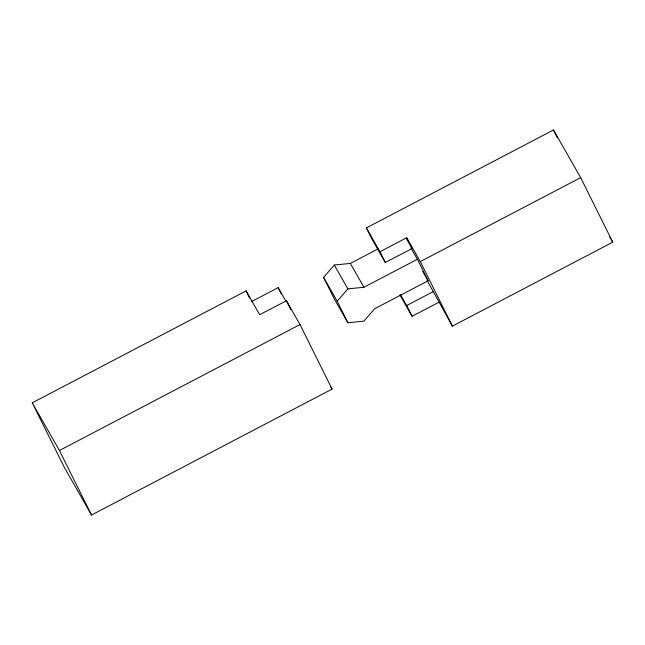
<?xml version="1.0" encoding="UTF-8"?>
<svg xmlns="http://www.w3.org/2000/svg" width="645" height="645" viewBox="0 0 645 645"><rect width="100%" height="100%" fill="white"/><g stroke="black" fill="none" stroke-linecap="round" stroke-linejoin="round"><path stroke-width="0.97" d="M411.083 248.204L417.388 259.274L428.087 280.785L374.624 308.77L363.933 321.146L347.897 322.758L334.303 298.933L323.605 277.423L334.295 265.047L350.34 263.426L377.962 248.97M347.897 322.758L337.198 301.247L347.889 288.871L363.933 287.259L417.388 259.274M32.25 402.827L246.092 290.887L259.685 314.72L286.412 300.723L300.006 324.556L332.086 389.096L91.517 515.024L64.331 467.367L32.25 402.827L59.437 450.492L91.517 515.024M366.376 227.919L379.969 251.752L406.697 237.763L412.042 248.519L385.315 262.507L371.722 238.674L366.376 227.919L553.483 129.976L580.669 177.633L612.75 242.173L452.371 326.128L427.119 280.478M251.437 301.642L278.164 287.654L285.937 301.271M59.437 450.492L300.006 324.556M406.697 237.763L420.29 261.588L580.669 177.633M400.392 294.467L406.705 305.528L433.432 291.54M399.908 295.007L412.05 316.292L438.777 302.295M609.783 236.973L612.75 242.173M406.705 239.15L412.042 248.519M422.741 271.424L428.087 280.785M350.34 263.426L363.933 287.259M334.295 265.047L347.889 288.871M323.605 277.423L337.198 301.247M330.627 386.54L332.086 389.096M553.483 129.976L557.49 138.038M420.29 261.588L452.371 326.128M379.969 251.752L385.315 262.507M406.705 305.528L412.05 316.292M286.412 300.723L290.871 309.689M278.164 287.654L281.284 293.927M246.092 290.887L249.655 298.063"/></g></svg>
